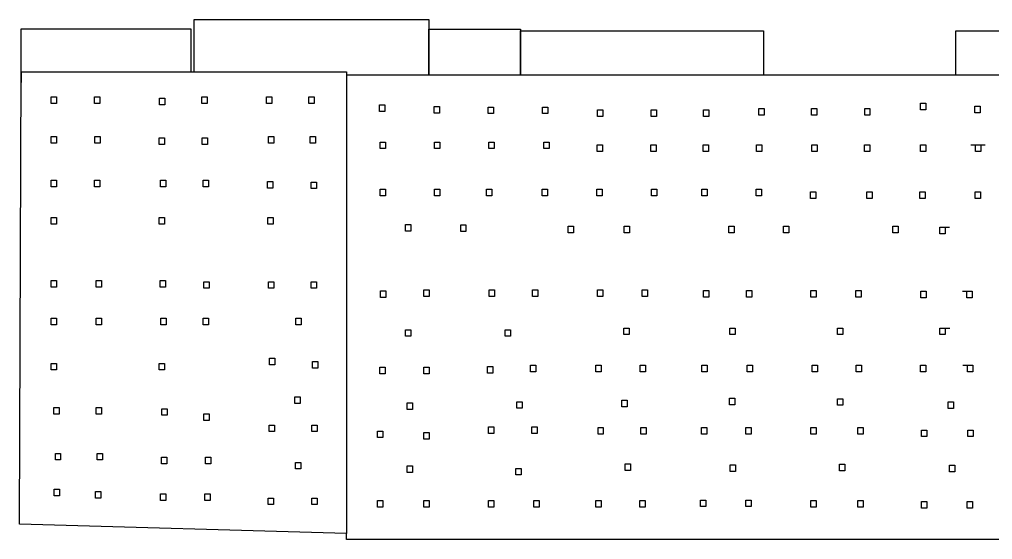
# Model space of a CAD drawing. Header units: inches. Extents: x 40 to 647, y 48 to 167.
# Drawn here: x 40.3 to 259.8, y 49.3 to 166.5 of the extents above; entities that cross this region are included whole.
import ezdxf

# ---------------------------------------------------------------- set-up
doc = ezdxf.new("R2010")
doc.units = ezdxf.units.IN
doc.header["$MEASUREMENT"] = 0

msp = doc.modelspace()

# ---------------------------------------------------------------- linework, layer by layer
for p, q in [((79.66, 154.68), (79.66, 166.51)), ((79.66, 166.51), (132.61, 166.51)), ((132.61, 166.51), (132.61, 154.05)), ((40.66, 154.68), (40.66, 164.41)), ((40.66, 164.41), (78.96, 164.41)), ((78.96, 164.41), (78.96, 154.68)), ((132.61, 154.05), (132.61, 164.31)), ((132.61, 164.31), (153.3, 164.31)), ((153.3, 164.31), (153.3, 154.05)), ((153.3, 154.05), (153.3, 163.97)), ((153.3, 163.97), (208.16, 163.97)), ((208.16, 163.97), (208.16, 154.05)), ((251.54, 154.05), (251.54, 163.95)), ((251.54, 163.95), (378.28, 163.95)), ((40.28, 52.77), (40.66, 154.68)), ((40.66, 154.68), (114.04, 154.68)), ((40.66, 154.68), (40.66, 152.28)), ((40.66, 154.68), (43.06, 154.68)), ((78.96, 154.68), (79.66, 154.68)), ((114.04, 154.68), (114.04, 50.62)), ((114.04, 154.05), (261.46, 154.05)), ((114.04, 154.05), (116.44, 154.05)), ((208.16, 154.05), (251.54, 154.05)), ((47.44, 149.04), (48.64, 149.04)), ((47.44, 147.56), (47.44, 149.04)), ((48.64, 147.56), (47.44, 147.56)), ((48.64, 149.04), (48.64, 148.76)), ((48.64, 148.76), (48.64, 148.76)), ((48.64, 148.76), (48.64, 147.56)), ((57.18, 149.04), (58.38, 149.04)), ((57.18, 147.56), (57.18, 149.04)), ((58.38, 147.56), (57.18, 147.56)), ((58.38, 149.04), (58.38, 148.76)), ((58.38, 148.76), (58.38, 148.76)), ((58.38, 148.76), (58.38, 147.56)), ((71.89, 148.76), (73.09, 148.76)), ((71.89, 147.28), (71.89, 148.76)), ((73.09, 147.28), (71.89, 147.28)), ((73.09, 148.76), (73.09, 148.48)), ((73.09, 148.48), (73.09, 148.48)), ((73.09, 148.48), (73.09, 147.28)), ((81.43, 149.04), (82.63, 149.04)), ((81.43, 147.56), (81.43, 149.04)), ((82.63, 147.56), (81.43, 147.56)), ((82.63, 149.04), (82.63, 148.76)), ((82.63, 148.76), (82.63, 148.76)), ((82.63, 148.76), (82.63, 147.56)), ((96.03, 149.04), (97.23, 149.04)), ((96.03, 147.56), (96.03, 149.04)), ((97.23, 147.56), (96.03, 147.56)), ((97.23, 149.04), (97.23, 148.76)), ((97.23, 148.76), (97.23, 148.76)), ((97.23, 148.76), (97.23, 147.56)), ((105.57, 149.04), (106.77, 149.04)), ((105.57, 147.56), (105.57, 149.04)), ((106.77, 147.56), (105.57, 147.56)), ((106.77, 149.04), (106.77, 148.76)), ((106.77, 148.76), (106.77, 148.76)), ((106.77, 148.76), (106.77, 147.56)), ((121.49, 147.28), (122.69, 147.28)), ((121.49, 145.8), (121.49, 147.28)), ((122.69, 147.28), (122.69, 147)), ((243.53, 147.64), (244.73, 147.64)), ((243.53, 146.16), (243.53, 147.64)), ((244.73, 147.64), (244.73, 147.36)), ((244.73, 147.36), (244.73, 147.36)), ((244.73, 147.36), (244.73, 146.16)), ((122.69, 145.8), (121.49, 145.8)), ((122.69, 147), (122.69, 147)), ((122.69, 147), (122.69, 145.8)), ((133.86, 146.88), (135.06, 146.88)), ((133.86, 145.4), (133.86, 146.88)), ((135.06, 145.4), (133.86, 145.4)), ((135.06, 146.88), (135.06, 146.6)), ((135.06, 146.6), (135.06, 146.6)), ((135.06, 146.6), (135.06, 145.4)), ((146, 146.77), (147.2, 146.77)), ((146, 145.29), (146, 146.77)), ((147.2, 145.29), (146, 145.29)), ((147.2, 146.77), (147.2, 146.49)), ((147.2, 146.49), (147.2, 146.49)), ((147.2, 146.49), (147.2, 145.29)), ((158.27, 146.77), (159.47, 146.77)), ((158.27, 145.29), (158.27, 146.77)), ((159.47, 145.29), (158.27, 145.29)), ((159.47, 146.77), (159.47, 146.49)), ((159.47, 146.49), (159.47, 146.49)), ((159.47, 146.49), (159.47, 145.29)), ((170.65, 146.14), (171.85, 146.14)), ((170.65, 144.66), (170.65, 146.14)), ((171.85, 146.14), (171.85, 145.86)), ((171.85, 145.86), (171.85, 145.86)), ((171.85, 145.86), (171.85, 144.66)), ((182.77, 146.14), (183.97, 146.14)), ((182.77, 144.66), (182.77, 146.14)), ((183.97, 146.14), (183.97, 145.86)), ((183.97, 145.86), (183.97, 145.86)), ((183.97, 145.86), (183.97, 144.66)), ((194.56, 146.14), (195.76, 146.14)), ((194.56, 144.66), (194.56, 146.14)), ((195.76, 146.14), (195.76, 145.86)), ((195.76, 145.86), (195.76, 145.86)), ((195.76, 145.86), (195.76, 144.66)), ((207.05, 146.44), (208.25, 146.44)), ((207.05, 144.96), (207.05, 146.44)), ((208.25, 144.96), (207.05, 144.96)), ((208.25, 146.44), (208.25, 146.16)), ((208.25, 146.16), (208.25, 146.16)), ((208.25, 146.16), (208.25, 144.96)), ((218.97, 146.44), (220.17, 146.44)), ((218.97, 144.96), (218.97, 146.44)), ((220.17, 144.96), (218.97, 144.96)), ((220.17, 146.44), (220.17, 146.16)), ((220.17, 146.16), (220.17, 146.16)), ((220.17, 146.16), (220.17, 144.96)), ((230.95, 146.44), (232.15, 146.44)), ((230.95, 144.96), (230.95, 146.44)), ((232.15, 144.96), (230.95, 144.96)), ((232.15, 146.44), (232.15, 146.16)), ((232.15, 146.16), (232.15, 146.16)), ((232.15, 146.16), (232.15, 144.96)), ((244.73, 146.16), (243.53, 146.16)), ((255.78, 146.97), (256.98, 146.97)), ((255.78, 145.49), (255.78, 146.97)), ((256.98, 145.49), (255.78, 145.49)), ((256.98, 146.97), (256.98, 146.69)), ((256.98, 146.69), (256.98, 146.69)), ((256.98, 146.69), (256.98, 145.49)), ((171.85, 144.66), (170.65, 144.66)), ((183.97, 144.66), (182.77, 144.66)), ((195.76, 144.66), (194.56, 144.66)), ((47.44, 140.1), (48.64, 140.1)), ((47.44, 138.62), (47.44, 140.1)), ((48.64, 138.62), (47.44, 138.62)), ((48.64, 140.1), (48.64, 139.82)), ((48.64, 139.82), (48.64, 139.82)), ((48.64, 139.82), (48.64, 138.62)), ((57.28, 140.1), (58.48, 140.1)), ((57.28, 138.62), (57.28, 140.1)), ((58.48, 138.62), (57.28, 138.62)), ((58.48, 140.1), (58.48, 139.82)), ((58.48, 139.82), (58.48, 139.82)), ((58.48, 139.82), (58.48, 138.62)), ((71.79, 139.82), (72.99, 139.82)), ((71.79, 138.34), (71.79, 139.82)), ((72.99, 138.34), (71.79, 138.34)), ((72.99, 139.82), (72.99, 139.54)), ((72.99, 139.54), (72.99, 139.54)), ((72.99, 139.54), (72.99, 138.34)), ((81.53, 139.82), (82.73, 139.82)), ((81.53, 138.34), (81.53, 139.82)), ((82.73, 138.34), (81.53, 138.34)), ((82.73, 139.82), (82.73, 139.54)), ((82.73, 139.54), (82.73, 139.54)), ((82.73, 139.54), (82.73, 138.34)), ((96.44, 140.1), (97.64, 140.1)), ((96.44, 138.62), (96.44, 140.1)), ((97.64, 138.62), (96.44, 138.62)), ((97.64, 140.1), (97.64, 139.82)), ((97.64, 139.82), (97.64, 139.82)), ((97.64, 139.82), (97.64, 138.62)), ((105.87, 140.1), (107.07, 140.1)), ((105.87, 138.62), (105.87, 140.1)), ((107.07, 138.62), (105.87, 138.62)), ((107.07, 140.1), (107.07, 139.82)), ((107.07, 139.82), (107.07, 139.82)), ((107.07, 139.82), (107.07, 138.62)), ((121.63, 138.88), (122.83, 138.88)), ((121.63, 137.4), (121.63, 138.88)), ((122.83, 138.88), (122.83, 138.6)), ((122.83, 138.6), (122.83, 138.6)), ((122.83, 138.6), (122.83, 137.4)), ((133.92, 138.88), (135.12, 138.88)), ((133.92, 137.4), (133.92, 138.88)), ((135.12, 138.88), (135.12, 138.6)), ((135.12, 138.6), (135.12, 138.6)), ((135.12, 138.6), (135.12, 137.4)), ((146.13, 138.88), (147.33, 138.88)), ((146.13, 137.4), (146.13, 138.88)), ((147.33, 138.88), (147.33, 138.6)), ((147.33, 138.6), (147.33, 138.6)), ((147.33, 138.6), (147.33, 137.4)), ((158.59, 138.88), (159.79, 138.88)), ((158.59, 137.4), (158.59, 138.88)), ((159.79, 138.88), (159.79, 138.6)), ((159.79, 138.6), (159.79, 138.6)), ((159.79, 138.6), (159.79, 137.4)), ((122.83, 137.4), (121.63, 137.4)), ((135.12, 137.4), (133.92, 137.4)), ((147.33, 137.4), (146.13, 137.4)), ((159.79, 137.4), (158.59, 137.4)), ((170.6, 138.24), (171.8, 138.24)), ((170.6, 136.76), (170.6, 138.24)), ((171.8, 136.76), (170.6, 136.76)), ((171.8, 138.24), (171.8, 137.96)), ((171.8, 137.96), (171.8, 137.96)), ((171.8, 137.96), (171.8, 136.76)), ((182.7, 138.24), (183.9, 138.24)), ((182.7, 136.76), (182.7, 138.24)), ((183.9, 136.76), (182.7, 136.76)), ((183.9, 138.24), (183.9, 137.96)), ((183.9, 137.96), (183.9, 137.96)), ((183.9, 137.96), (183.9, 136.76)), ((194.53, 138.24), (195.73, 138.24)), ((194.53, 136.76), (194.53, 138.24)), ((195.73, 136.76), (194.53, 136.76)), ((195.73, 138.24), (195.73, 137.96)), ((195.73, 137.96), (195.73, 137.96)), ((195.73, 137.96), (195.73, 136.76)), ((206.56, 138.24), (207.76, 138.24)), ((206.56, 136.76), (206.56, 138.24)), ((207.76, 136.76), (206.56, 136.76)), ((207.76, 138.24), (207.76, 137.96)), ((207.76, 137.96), (207.76, 137.96)), ((207.76, 137.96), (207.76, 136.76)), ((219.06, 138.24), (220.26, 138.24)), ((219.06, 136.76), (219.06, 138.24)), ((220.26, 136.76), (219.06, 136.76)), ((220.26, 138.24), (220.26, 137.96)), ((220.26, 137.96), (220.26, 137.96)), ((220.26, 137.96), (220.26, 136.76)), ((230.92, 138.24), (232.12, 138.24)), ((230.92, 136.76), (230.92, 138.24)), ((232.12, 136.76), (230.92, 136.76)), ((232.12, 138.24), (232.12, 137.96)), ((232.12, 137.96), (232.12, 137.96)), ((232.12, 137.96), (232.12, 136.76)), ((243.56, 138.24), (244.76, 138.24)), ((243.56, 136.76), (243.56, 138.24)), ((244.76, 136.76), (243.56, 136.76)), ((244.76, 138.24), (244.76, 137.96)), ((244.76, 137.96), (244.76, 137.96)), ((244.76, 137.96), (244.76, 136.76)), ((254.93, 138.24), (255.93, 138.24)), ((255.93, 138.24), (257.13, 138.24)), ((255.93, 136.76), (255.93, 138.24)), ((257.13, 136.76), (255.93, 136.76)), ((257.13, 138.24), (257.13, 137.96)), ((257.13, 138.24), (258.13, 138.24)), ((257.13, 137.96), (257.13, 137.96)), ((257.13, 137.96), (257.13, 136.76)), ((47.44, 130.27), (48.64, 130.27)), ((47.44, 128.79), (47.44, 130.27)), ((48.64, 130.27), (48.64, 129.99)), ((48.64, 129.99), (48.64, 129.99)), ((48.64, 129.99), (48.64, 128.79)), ((57.18, 130.27), (58.38, 130.27)), ((57.18, 128.79), (57.18, 130.27)), ((58.38, 130.27), (58.38, 129.99)), ((58.38, 129.99), (58.38, 129.99)), ((58.38, 129.99), (58.38, 128.79)), ((72.09, 130.27), (73.29, 130.27)), ((72.09, 128.79), (72.09, 130.27)), ((73.29, 130.27), (73.29, 129.99)), ((73.29, 129.99), (73.29, 129.99)), ((73.29, 129.99), (73.29, 128.79)), ((81.73, 130.27), (82.93, 130.27)), ((81.73, 128.79), (81.73, 130.27)), ((82.93, 130.27), (82.93, 129.99)), ((82.93, 129.99), (82.93, 129.99)), ((82.93, 129.99), (82.93, 128.79)), ((96.23, 129.99), (97.43, 129.99)), ((96.23, 128.51), (96.23, 129.99)), ((97.43, 129.99), (97.43, 129.71)), ((97.43, 129.71), (97.43, 129.71)), ((97.43, 129.71), (97.43, 128.51)), ((106.07, 129.87), (107.27, 129.87)), ((106.07, 128.39), (106.07, 129.87)), ((107.27, 129.87), (107.27, 129.59)), ((107.27, 129.59), (107.27, 129.59)), ((107.27, 129.59), (107.27, 128.39)), ((48.64, 128.79), (47.44, 128.79)), ((58.38, 128.79), (57.18, 128.79)), ((73.29, 128.79), (72.09, 128.79)), ((82.93, 128.79), (81.73, 128.79)), ((97.43, 128.51), (96.23, 128.51)), ((107.27, 128.39), (106.07, 128.39)), ((121.66, 128.25), (122.86, 128.25)), ((121.66, 126.77), (121.66, 128.25)), ((122.86, 128.25), (122.86, 127.97)), ((122.86, 127.97), (122.86, 127.97)), ((122.86, 127.97), (122.86, 126.77)), ((133.88, 128.25), (135.08, 128.25)), ((133.88, 126.77), (133.88, 128.25)), ((135.08, 128.25), (135.08, 127.97)), ((135.08, 127.97), (135.08, 127.97)), ((135.08, 127.97), (135.08, 126.77)), ((145.67, 128.25), (146.87, 128.25)), ((145.67, 126.77), (145.67, 128.25)), ((146.87, 128.25), (146.87, 127.97)), ((146.87, 127.97), (146.87, 127.97)), ((146.87, 127.97), (146.87, 126.77)), ((158.23, 128.25), (159.43, 128.25)), ((158.23, 126.77), (158.23, 128.25)), ((159.43, 128.25), (159.43, 127.97)), ((159.43, 127.97), (159.43, 127.97)), ((159.43, 127.97), (159.43, 126.77)), ((170.55, 128.25), (171.75, 128.25)), ((170.55, 126.77), (170.55, 128.25)), ((171.75, 128.25), (171.75, 127.97)), ((171.75, 127.97), (171.75, 127.97)), ((171.75, 127.97), (171.75, 126.77)), ((182.85, 128.25), (184.05, 128.25)), ((182.85, 126.77), (182.85, 128.25)), ((184.05, 128.25), (184.05, 127.97)), ((184.05, 127.97), (184.05, 127.97)), ((184.05, 127.97), (184.05, 126.77)), ((194.23, 128.25), (195.43, 128.25)), ((194.23, 126.77), (194.23, 128.25)), ((195.43, 128.25), (195.43, 127.97)), ((195.43, 127.97), (195.43, 127.97)), ((195.43, 127.97), (195.43, 126.77)), ((206.49, 128.25), (207.69, 128.25)), ((206.49, 126.77), (206.49, 128.25)), ((207.69, 128.25), (207.69, 127.97)), ((207.69, 127.97), (207.69, 127.97)), ((207.69, 127.97), (207.69, 126.77)), ((218.75, 127.67), (219.95, 127.67)), ((218.75, 126.19), (218.75, 127.67)), ((219.95, 127.67), (219.95, 127.39)), ((219.95, 127.39), (219.95, 127.39)), ((219.95, 127.39), (219.95, 126.19)), ((231.44, 127.67), (232.64, 127.67)), ((231.44, 126.19), (231.44, 127.67)), ((232.64, 127.67), (232.64, 127.39)), ((232.64, 127.39), (232.64, 127.39)), ((232.64, 127.39), (232.64, 126.19)), ((243.39, 127.67), (244.59, 127.67)), ((243.39, 126.19), (243.39, 127.67)), ((244.59, 127.67), (244.59, 127.39)), ((244.59, 127.39), (244.59, 127.39)), ((244.59, 127.39), (244.59, 126.19)), ((255.88, 127.67), (257.08, 127.67)), ((255.88, 126.19), (255.88, 127.67)), ((257.08, 127.67), (257.08, 127.39)), ((257.08, 127.39), (257.08, 127.39)), ((257.08, 127.39), (257.08, 126.19)), ((122.86, 126.77), (121.66, 126.77)), ((135.08, 126.77), (133.88, 126.77)), ((146.87, 126.77), (145.67, 126.77)), ((159.43, 126.77), (158.23, 126.77)), ((171.75, 126.77), (170.55, 126.77)), ((184.05, 126.77), (182.85, 126.77)), ((195.43, 126.77), (194.23, 126.77)), ((207.69, 126.77), (206.49, 126.77)), ((219.95, 126.19), (218.75, 126.19)), ((232.64, 126.19), (231.44, 126.19)), ((244.59, 126.19), (243.39, 126.19)), ((257.08, 126.19), (255.88, 126.19)), ((47.44, 121.86), (48.64, 121.86)), ((47.44, 120.38), (47.44, 121.86)), ((48.64, 121.86), (48.64, 121.58)), ((48.64, 121.58), (48.64, 121.58)), ((48.64, 121.58), (48.64, 120.38)), ((71.79, 121.86), (72.99, 121.86)), ((71.79, 120.38), (71.79, 121.86)), ((72.99, 121.86), (72.99, 121.58)), ((72.99, 121.58), (72.99, 121.58)), ((72.99, 121.58), (72.99, 120.38)), ((96.34, 121.86), (97.54, 121.86)), ((96.34, 120.38), (96.34, 121.86)), ((97.54, 121.86), (97.54, 121.58)), ((97.54, 121.58), (97.54, 121.58)), ((97.54, 121.58), (97.54, 120.38)), ((48.64, 120.38), (47.44, 120.38)), ((72.99, 120.38), (71.79, 120.38)), ((97.54, 120.38), (96.34, 120.38)), ((127.34, 120.29), (128.54, 120.29)), ((127.34, 118.81), (127.34, 120.29)), ((128.54, 118.81), (127.34, 118.81)), ((128.54, 120.29), (128.54, 120.01)), ((128.54, 120.01), (128.54, 120.01)), ((128.54, 120.01), (128.54, 118.81)), ((139.81, 120.23), (141.01, 120.23)), ((139.81, 118.75), (139.81, 120.23)), ((141.01, 118.75), (139.81, 118.75)), ((141.01, 120.23), (141.01, 119.95)), ((141.01, 119.95), (141.01, 119.95)), ((141.01, 119.95), (141.01, 118.75)), ((164.04, 119.9), (165.24, 119.9)), ((164.04, 118.42), (164.04, 119.9)), ((165.24, 119.9), (165.24, 119.62)), ((165.24, 119.62), (165.24, 119.62)), ((165.24, 119.62), (165.24, 118.42)), ((176.68, 119.9), (177.88, 119.9)), ((176.68, 118.42), (176.68, 119.9)), ((177.88, 119.9), (177.88, 119.62)), ((177.88, 119.62), (177.88, 119.62)), ((177.88, 119.62), (177.88, 118.42)), ((200.3, 119.9), (201.5, 119.9)), ((200.3, 118.42), (200.3, 119.9)), ((201.5, 119.9), (201.5, 119.62)), ((201.5, 119.62), (201.5, 119.62)), ((201.5, 119.62), (201.5, 118.42)), ((212.64, 119.9), (213.84, 119.9)), ((212.64, 118.42), (212.64, 119.9)), ((213.84, 119.9), (213.84, 119.62)), ((213.84, 119.62), (213.84, 119.62)), ((213.84, 119.62), (213.84, 118.42)), ((237.27, 119.9), (238.47, 119.9)), ((237.27, 118.42), (237.27, 119.9)), ((238.47, 119.9), (238.47, 119.62)), ((238.47, 119.62), (238.47, 119.62)), ((238.47, 119.62), (238.47, 118.42)), ((247.87, 119.69), (249.07, 119.69)), ((247.87, 118.21), (247.87, 119.69)), ((249.07, 119.69), (249.07, 119.41)), ((249.07, 119.69), (250.07, 119.69)), ((249.07, 119.41), (249.07, 119.41)), ((249.07, 119.41), (249.07, 118.21)), ((165.24, 118.42), (164.04, 118.42)), ((177.88, 118.42), (176.68, 118.42)), ((201.5, 118.42), (200.3, 118.42)), ((213.84, 118.42), (212.64, 118.42)), ((238.47, 118.42), (237.27, 118.42)), ((249.07, 118.21), (247.87, 118.21)), ((47.44, 107.66), (48.64, 107.66)), ((47.44, 106.18), (47.44, 107.66)), ((48.64, 107.66), (48.64, 107.38)), ((57.58, 107.66), (58.78, 107.66)), ((57.58, 106.18), (57.58, 107.66)), ((58.78, 107.66), (58.78, 107.38)), ((72.03, 107.66), (73.23, 107.66)), ((72.03, 106.18), (72.03, 107.66)), ((73.23, 107.66), (73.23, 107.38)), ((48.64, 106.18), (47.44, 106.18)), ((48.64, 107.38), (48.64, 107.38)), ((48.64, 107.38), (48.64, 106.18)), ((58.78, 106.18), (57.58, 106.18)), ((58.78, 107.38), (58.78, 107.38)), ((58.78, 107.38), (58.78, 106.18)), ((73.23, 106.18), (72.03, 106.18)), ((73.23, 107.38), (73.23, 107.38)), ((73.23, 107.38), (73.23, 106.18)), ((81.87, 107.4), (83.07, 107.4)), ((81.87, 105.92), (81.87, 107.4)), ((83.07, 105.92), (81.87, 105.92)), ((83.07, 107.4), (83.07, 107.12)), ((83.07, 107.12), (83.07, 107.12)), ((83.07, 107.12), (83.07, 105.92)), ((96.48, 107.4), (97.68, 107.4)), ((96.48, 105.92), (96.48, 107.4)), ((97.68, 105.92), (96.48, 105.92)), ((97.68, 107.4), (97.68, 107.12)), ((97.68, 107.12), (97.68, 107.12)), ((97.68, 107.12), (97.68, 105.92)), ((106.07, 107.4), (107.27, 107.4)), ((106.07, 105.92), (106.07, 107.4)), ((107.27, 105.92), (106.07, 105.92)), ((107.27, 107.4), (107.27, 107.12)), ((107.27, 107.12), (107.27, 107.12)), ((107.27, 107.12), (107.27, 105.92)), ((131.52, 105.57), (132.72, 105.57)), ((131.52, 104.09), (131.52, 105.57)), ((132.72, 105.57), (132.72, 105.29)), ((146.21, 105.57), (147.41, 105.57)), ((146.21, 104.09), (146.21, 105.57)), ((147.41, 105.57), (147.41, 105.29)), ((156.04, 105.57), (157.24, 105.57)), ((156.04, 104.09), (156.04, 105.57)), ((157.24, 105.57), (157.24, 105.29)), ((170.69, 105.57), (171.89, 105.57)), ((170.69, 104.09), (170.69, 105.57)), ((171.89, 105.57), (171.89, 105.29)), ((180.74, 105.57), (181.94, 105.57)), ((180.74, 104.09), (180.74, 105.57)), ((181.94, 105.57), (181.94, 105.29)), ((194.56, 105.42), (195.76, 105.42)), ((194.56, 103.94), (194.56, 105.42)), ((195.76, 105.42), (195.76, 105.14)), ((204.31, 105.42), (205.51, 105.42)), ((204.31, 103.94), (204.31, 105.42)), ((205.51, 105.42), (205.51, 105.14)), ((218.79, 105.42), (219.99, 105.42)), ((218.79, 103.94), (218.79, 105.42)), ((219.99, 105.42), (219.99, 105.14)), ((228.95, 105.42), (230.15, 105.42)), ((228.95, 103.94), (228.95, 105.42)), ((230.15, 105.42), (230.15, 105.14)), ((121.74, 105.34), (122.94, 105.34)), ((121.74, 103.86), (121.74, 105.34)), ((122.94, 103.86), (121.74, 103.86)), ((122.94, 105.34), (122.94, 105.06)), ((122.94, 105.06), (122.94, 105.06)), ((122.94, 105.06), (122.94, 103.86)), ((132.72, 104.09), (131.52, 104.09)), ((132.72, 105.29), (132.72, 105.29)), ((132.72, 105.29), (132.72, 104.09)), ((147.41, 104.09), (146.21, 104.09)), ((147.41, 105.29), (147.41, 105.29)), ((147.41, 105.29), (147.41, 104.09)), ((157.24, 104.09), (156.04, 104.09)), ((157.24, 105.29), (157.24, 105.29)), ((157.24, 105.29), (157.24, 104.09)), ((171.89, 104.09), (170.69, 104.09)), ((171.89, 105.29), (171.89, 105.29)), ((171.89, 105.29), (171.89, 104.09)), ((181.94, 104.09), (180.74, 104.09)), ((181.94, 105.29), (181.94, 105.29)), ((181.94, 105.29), (181.94, 104.09)), ((195.76, 103.94), (194.56, 103.94)), ((195.76, 105.14), (195.76, 105.14)), ((195.76, 105.14), (195.76, 103.94)), ((205.51, 103.94), (204.31, 103.94)), ((205.51, 105.14), (205.51, 105.14)), ((205.51, 105.14), (205.51, 103.94)), ((219.99, 103.94), (218.79, 103.94)), ((219.99, 105.14), (219.99, 105.14)), ((219.99, 105.14), (219.99, 103.94)), ((230.15, 103.94), (228.95, 103.94)), ((230.15, 105.14), (230.15, 105.14)), ((230.15, 105.14), (230.15, 103.94)), ((243.62, 105.24), (244.82, 105.24)), ((243.62, 103.76), (243.62, 105.24)), ((244.82, 103.76), (243.62, 103.76)), ((244.82, 105.24), (244.82, 104.96)), ((244.82, 104.96), (244.82, 104.96)), ((244.82, 104.96), (244.82, 103.76)), ((252.99, 105.24), (253.99, 105.24)), ((253.99, 105.24), (255.19, 105.24)), ((253.99, 103.76), (253.99, 105.24)), ((255.19, 103.76), (253.99, 103.76)), ((255.19, 105.24), (255.19, 104.96)), ((255.19, 104.96), (255.19, 104.96)), ((255.19, 104.96), (255.19, 103.76)), ((47.44, 99.17), (48.64, 99.17)), ((47.44, 97.69), (47.44, 99.17)), ((48.64, 99.17), (48.64, 98.89)), ((48.64, 98.89), (48.64, 98.89)), ((48.64, 98.89), (48.64, 97.69)), ((57.6, 99.17), (58.8, 99.17)), ((57.6, 97.69), (57.6, 99.17)), ((58.8, 99.17), (58.8, 98.89)), ((58.8, 98.89), (58.8, 98.89)), ((58.8, 98.89), (58.8, 97.69)), ((72.18, 99.17), (73.38, 99.17)), ((72.18, 97.69), (72.18, 99.17)), ((73.38, 99.17), (73.38, 98.89)), ((73.38, 98.89), (73.38, 98.89)), ((73.38, 98.89), (73.38, 97.69)), ((81.71, 99.17), (82.91, 99.17)), ((81.71, 97.69), (81.71, 99.17)), ((82.91, 99.17), (82.91, 98.89)), ((82.91, 98.89), (82.91, 98.89)), ((82.91, 98.89), (82.91, 97.69)), ((102.61, 99.17), (103.81, 99.17)), ((102.61, 97.69), (102.61, 99.17)), ((103.81, 99.17), (103.81, 98.89)), ((103.81, 98.89), (103.81, 98.89)), ((103.81, 98.89), (103.81, 97.69)), ((48.64, 97.69), (47.44, 97.69)), ((58.8, 97.69), (57.6, 97.69)), ((73.38, 97.69), (72.18, 97.69)), ((82.91, 97.69), (81.71, 97.69)), ((103.81, 97.69), (102.61, 97.69)), ((176.61, 96.94), (177.81, 96.94)), ((176.61, 95.46), (176.61, 96.94)), ((177.81, 96.94), (177.81, 96.66)), ((177.81, 96.66), (177.81, 96.66)), ((177.81, 96.66), (177.81, 95.46)), ((200.52, 96.94), (201.72, 96.94)), ((200.52, 95.46), (200.52, 96.94)), ((201.72, 96.94), (201.72, 96.66)), ((201.72, 96.66), (201.72, 96.66)), ((201.72, 96.66), (201.72, 95.46)), ((224.83, 96.94), (226.03, 96.94)), ((224.83, 95.46), (224.83, 96.94)), ((226.03, 96.94), (226.03, 96.66)), ((226.03, 96.66), (226.03, 96.66)), ((226.03, 96.66), (226.03, 95.46)), ((247.94, 96.94), (249.14, 96.94)), ((247.94, 95.46), (247.94, 96.94)), ((249.14, 96.94), (249.14, 96.66)), ((249.14, 96.94), (250.14, 96.94)), ((249.14, 96.66), (249.14, 95.46)), ((127.4, 96.58), (128.6, 96.58)), ((127.4, 95.1), (127.4, 96.58)), ((128.6, 95.1), (127.4, 95.1)), ((128.6, 96.58), (128.6, 96.3)), ((128.6, 96.3), (128.6, 96.3)), ((128.6, 96.3), (128.6, 95.1)), ((149.88, 96.58), (151.08, 96.58)), ((149.88, 95.1), (149.88, 96.58)), ((151.08, 95.1), (149.88, 95.1)), ((151.08, 96.58), (151.08, 96.3)), ((151.08, 96.3), (151.08, 96.3)), ((151.08, 96.3), (151.08, 95.1)), ((177.81, 95.46), (176.61, 95.46)), ((201.72, 95.46), (200.52, 95.46)), ((226.03, 95.46), (224.83, 95.46)), ((249.14, 95.46), (247.94, 95.46)), ((96.67, 90.13), (97.87, 90.13)), ((96.67, 88.65), (96.67, 90.13)), ((97.87, 90.13), (97.87, 89.85)), ((47.44, 88.98), (48.64, 88.98)), ((47.44, 87.5), (47.44, 88.98)), ((47.44, 88.98), (48.64, 88.98)), ((47.44, 87.5), (47.44, 88.98)), ((48.64, 88.98), (48.64, 88.7)), ((48.64, 88.98), (48.64, 88.7)), ((48.64, 88.7), (48.64, 88.7)), ((48.64, 88.7), (48.64, 87.5)), ((48.64, 88.7), (48.64, 88.7)), ((48.64, 88.7), (48.64, 87.5)), ((71.79, 88.98), (72.99, 88.98)), ((71.79, 87.5), (71.79, 88.98)), ((72.99, 88.98), (72.99, 88.7)), ((72.99, 88.7), (72.99, 88.7)), ((72.99, 88.7), (72.99, 87.5)), ((97.87, 88.65), (96.67, 88.65)), ((97.87, 89.85), (97.87, 89.85)), ((97.87, 89.85), (97.87, 88.65)), ((106.36, 89.39), (107.56, 89.39)), ((106.36, 87.91), (106.36, 89.39)), ((107.56, 87.91), (106.36, 87.91)), ((107.56, 89.39), (107.56, 89.11)), ((107.56, 89.11), (107.56, 89.11)), ((107.56, 89.11), (107.56, 87.91)), ((121.6, 88.1), (122.8, 88.1)), ((121.6, 86.62), (121.6, 88.1)), ((122.8, 88.1), (122.8, 87.82)), ((122.8, 87.82), (122.8, 87.82)), ((122.8, 87.82), (122.8, 86.62)), ((131.5, 88.1), (132.7, 88.1)), ((131.5, 86.62), (131.5, 88.1)), ((132.7, 88.1), (132.7, 87.82)), ((132.7, 87.82), (132.7, 87.82)), ((132.7, 87.82), (132.7, 86.62)), ((145.89, 88.27), (147.09, 88.27)), ((145.89, 86.79), (145.89, 88.27)), ((147.09, 88.27), (147.09, 87.99)), ((147.09, 87.99), (147.09, 87.99)), ((147.09, 87.99), (147.09, 86.79)), ((155.58, 88.58), (156.78, 88.58)), ((155.58, 87.1), (155.58, 88.58)), ((156.78, 88.58), (156.78, 88.3)), ((156.78, 88.3), (156.78, 88.3)), ((156.78, 88.3), (156.78, 87.1)), ((170.32, 88.58), (171.52, 88.58)), ((170.32, 87.1), (170.32, 88.58)), ((171.52, 88.58), (171.52, 88.3)), ((171.52, 88.3), (171.52, 88.3)), ((171.52, 88.3), (171.52, 87.1)), ((180.3, 88.58), (181.5, 88.58)), ((180.3, 87.1), (180.3, 88.58)), ((181.5, 88.58), (181.5, 88.3)), ((181.5, 88.3), (181.5, 88.3)), ((181.5, 88.3), (181.5, 87.1)), ((194.25, 88.58), (195.45, 88.58)), ((194.25, 87.1), (194.25, 88.58)), ((195.45, 88.58), (195.45, 88.3)), ((195.45, 88.3), (195.45, 88.3)), ((195.45, 88.3), (195.45, 87.1)), ((204.47, 88.58), (205.67, 88.58)), ((204.47, 87.1), (204.47, 88.58)), ((205.67, 88.58), (205.67, 88.3)), ((205.67, 88.3), (205.67, 88.3)), ((205.67, 88.3), (205.67, 87.1)), ((219.13, 88.58), (220.33, 88.58)), ((219.13, 87.1), (219.13, 88.58)), ((220.33, 88.58), (220.33, 88.3)), ((220.33, 88.3), (220.33, 88.3)), ((220.33, 88.3), (220.33, 87.1)), ((229.06, 88.58), (230.26, 88.58)), ((229.06, 87.1), (229.06, 88.58)), ((230.26, 88.58), (230.26, 88.3)), ((230.26, 88.3), (230.26, 88.3)), ((230.26, 88.3), (230.26, 87.1)), ((243.58, 88.58), (244.78, 88.58)), ((243.58, 87.1), (243.58, 88.58)), ((244.78, 88.58), (244.78, 88.3)), ((244.78, 88.3), (244.78, 88.3)), ((244.78, 88.3), (244.78, 87.1)), ((253.13, 88.58), (254.13, 88.58)), ((254.13, 88.58), (255.33, 88.58)), ((254.13, 87.1), (254.13, 88.58)), ((255.33, 88.58), (255.33, 88.3)), ((255.33, 88.3), (255.33, 88.3)), ((255.33, 88.3), (255.33, 87.1)), ((48.64, 87.5), (47.44, 87.5)), ((48.64, 87.5), (47.44, 87.5)), ((72.99, 87.5), (71.79, 87.5)), ((122.8, 86.62), (121.6, 86.62)), ((132.7, 86.62), (131.5, 86.62)), ((147.09, 86.79), (145.89, 86.79)), ((156.78, 87.1), (155.58, 87.1)), ((171.52, 87.1), (170.32, 87.1)), ((181.5, 87.1), (180.3, 87.1)), ((195.45, 87.1), (194.25, 87.1)), ((205.67, 87.1), (204.47, 87.1)), ((220.33, 87.1), (219.13, 87.1)), ((230.26, 87.1), (229.06, 87.1)), ((244.78, 87.1), (243.58, 87.1)), ((255.33, 87.1), (254.13, 87.1)), ((102.42, 81.41), (103.62, 81.41)), ((102.42, 79.93), (102.42, 81.41)), ((103.62, 81.41), (103.62, 81.13)), ((103.62, 79.93), (102.42, 79.93)), ((103.62, 81.13), (103.62, 81.13)), ((103.62, 81.13), (103.62, 79.93)), ((127.77, 80.1), (128.97, 80.1)), ((127.77, 78.62), (127.77, 80.1)), ((128.97, 80.1), (128.97, 79.82)), ((128.97, 79.82), (128.97, 79.82)), ((128.97, 79.82), (128.97, 78.62)), ((152.47, 80.33), (153.67, 80.33)), ((152.47, 78.85), (152.47, 80.33)), ((153.67, 80.33), (153.67, 80.05)), ((153.67, 80.05), (153.67, 80.05)), ((153.67, 80.05), (153.67, 78.85)), ((176.14, 80.67), (177.34, 80.67)), ((176.14, 79.19), (176.14, 80.67)), ((177.34, 79.19), (176.14, 79.19)), ((177.34, 80.67), (177.34, 80.39)), ((177.34, 80.39), (177.34, 80.39)), ((177.34, 80.39), (177.34, 79.19)), ((200.49, 81.12), (201.69, 81.12)), ((200.49, 79.64), (200.49, 81.12)), ((201.69, 79.64), (200.49, 79.64)), ((201.69, 81.12), (201.69, 80.84)), ((201.69, 80.84), (201.69, 80.84)), ((201.69, 80.84), (201.69, 79.64)), ((224.84, 81.01), (226.04, 81.01)), ((224.84, 79.53), (224.84, 81.01)), ((226.04, 79.53), (224.84, 79.53)), ((226.04, 81.01), (226.04, 80.73)), ((226.04, 80.73), (226.04, 80.73)), ((226.04, 80.73), (226.04, 79.53)), ((249.81, 80.29), (251.01, 80.29)), ((249.81, 78.81), (249.81, 80.29)), ((251.01, 80.29), (251.01, 80.01)), ((251.01, 80.01), (251.01, 80.01)), ((251.01, 80.01), (251.01, 78.81)), ((48.03, 79.03), (49.23, 79.03)), ((48.03, 77.55), (48.03, 79.03)), ((49.23, 77.55), (48.03, 77.55)), ((49.23, 79.03), (49.23, 78.75)), ((49.23, 78.75), (49.23, 78.75)), ((49.23, 78.75), (49.23, 77.55)), ((57.59, 79.03), (58.79, 79.03)), ((57.59, 77.55), (57.59, 79.03)), ((58.79, 77.55), (57.59, 77.55)), ((58.79, 79.03), (58.79, 78.75)), ((58.79, 78.75), (58.79, 78.75)), ((58.79, 78.75), (58.79, 77.55)), ((72.36, 78.75), (73.56, 78.75)), ((72.36, 77.27), (72.36, 78.75)), ((73.56, 77.27), (72.36, 77.27)), ((73.56, 78.75), (73.56, 78.47)), ((73.56, 78.47), (73.56, 78.47)), ((73.56, 78.47), (73.56, 77.27)), ((81.87, 77.62), (83.07, 77.62)), ((81.87, 76.14), (81.87, 77.62)), ((83.07, 77.62), (83.07, 77.34)), ((83.07, 77.34), (83.07, 77.34)), ((83.07, 77.34), (83.07, 76.14)), ((128.97, 78.62), (127.77, 78.62)), ((153.67, 78.85), (152.47, 78.85)), ((251.01, 78.81), (249.81, 78.81)), ((83.07, 76.14), (81.87, 76.14)), ((96.58, 75.07), (97.78, 75.07)), ((96.58, 73.59), (96.58, 75.07)), ((97.78, 75.07), (97.78, 74.79)), ((97.78, 74.79), (97.78, 74.79)), ((97.78, 74.79), (97.78, 73.59)), ((106.26, 75.07), (107.46, 75.07)), ((106.26, 73.59), (106.26, 75.07)), ((107.46, 75.07), (107.46, 74.79)), ((107.46, 74.79), (107.46, 74.79)), ((107.46, 74.79), (107.46, 73.59)), ((146.09, 74.64), (147.29, 74.64)), ((146.09, 73.16), (146.09, 74.64)), ((147.29, 74.64), (147.29, 74.36)), ((155.88, 74.64), (157.08, 74.64)), ((155.88, 73.16), (155.88, 74.64)), ((157.08, 74.64), (157.08, 74.36)), ((97.78, 73.59), (96.58, 73.59)), ((107.46, 73.59), (106.26, 73.59)), ((121.06, 73.73), (122.26, 73.73)), ((121.06, 72.25), (121.06, 73.73)), ((122.26, 73.73), (122.26, 73.45)), ((122.26, 73.45), (122.26, 73.45)), ((122.26, 73.45), (122.26, 72.25)), ((131.53, 73.39), (132.73, 73.39)), ((131.53, 71.91), (131.53, 73.39)), ((132.73, 73.39), (132.73, 73.11)), ((132.73, 73.11), (132.73, 73.11)), ((132.73, 73.11), (132.73, 71.91)), ((147.29, 73.16), (146.09, 73.16)), ((147.29, 74.36), (147.29, 74.36)), ((147.29, 74.36), (147.29, 73.16)), ((157.08, 73.16), (155.88, 73.16)), ((157.08, 74.36), (157.08, 74.36)), ((157.08, 74.36), (157.08, 73.16)), ((170.79, 74.53), (171.99, 74.53)), ((170.79, 73.05), (170.79, 74.53)), ((171.99, 73.05), (170.79, 73.05)), ((171.99, 74.53), (171.99, 74.25)), ((171.99, 74.25), (171.99, 74.25)), ((171.99, 74.25), (171.99, 73.05)), ((180.46, 74.53), (181.66, 74.53)), ((180.46, 73.05), (180.46, 74.53)), ((181.66, 73.05), (180.46, 73.05)), ((181.66, 74.53), (181.66, 74.25)), ((181.66, 74.25), (181.66, 74.25)), ((181.66, 74.25), (181.66, 73.05)), ((194.11, 74.53), (195.31, 74.53)), ((194.11, 73.05), (194.11, 74.53)), ((195.31, 73.05), (194.11, 73.05)), ((195.31, 74.53), (195.31, 74.25)), ((195.31, 74.25), (195.31, 74.25)), ((195.31, 74.25), (195.31, 73.05)), ((204.13, 74.53), (205.33, 74.53)), ((204.13, 73.05), (204.13, 74.53)), ((205.33, 73.05), (204.13, 73.05)), ((205.33, 74.53), (205.33, 74.25)), ((205.33, 74.25), (205.33, 74.25)), ((205.33, 74.25), (205.33, 73.05)), ((218.81, 74.53), (220.01, 74.53)), ((218.81, 73.05), (218.81, 74.53)), ((220.01, 73.05), (218.81, 73.05)), ((220.01, 74.53), (220.01, 74.25)), ((220.01, 74.25), (220.01, 74.25)), ((220.01, 74.25), (220.01, 73.05)), ((229.39, 74.53), (230.59, 74.53)), ((229.39, 73.05), (229.39, 74.53)), ((230.59, 73.05), (229.39, 73.05)), ((230.59, 74.53), (230.59, 74.25)), ((230.59, 74.25), (230.59, 74.25)), ((230.59, 74.25), (230.59, 73.05)), ((243.76, 73.96), (244.96, 73.96)), ((243.76, 72.48), (243.76, 73.96)), ((244.96, 72.48), (243.76, 72.48)), ((244.96, 73.96), (244.96, 73.68)), ((244.96, 73.68), (244.96, 73.68)), ((244.96, 73.68), (244.96, 72.48)), ((254.22, 73.96), (255.42, 73.96)), ((254.22, 72.48), (254.22, 73.96)), ((255.42, 72.48), (254.22, 72.48)), ((255.42, 73.96), (255.42, 73.68)), ((255.42, 73.68), (255.42, 73.68)), ((255.42, 73.68), (255.42, 72.48)), ((122.26, 72.25), (121.06, 72.25)), ((132.73, 71.91), (131.53, 71.91)), ((48.37, 68.68), (49.57, 68.68)), ((48.37, 67.2), (48.37, 68.68)), ((49.57, 68.68), (49.57, 68.4)), ((49.57, 68.4), (49.57, 68.4)), ((49.57, 68.4), (49.57, 67.2)), ((57.8, 68.68), (59, 68.68)), ((57.8, 67.2), (57.8, 68.68)), ((59, 68.68), (59, 68.4)), ((59, 68.4), (59, 68.4)), ((59, 68.4), (59, 67.2)), ((49.57, 67.2), (48.37, 67.2)), ((59, 67.2), (57.8, 67.2)), ((72.33, 67.81), (73.53, 67.81)), ((72.33, 66.33), (72.33, 67.81)), ((73.53, 66.33), (72.33, 66.33)), ((73.53, 67.81), (73.53, 67.53)), ((73.53, 67.53), (73.53, 67.53)), ((73.53, 67.53), (73.53, 66.33)), ((82.26, 67.81), (83.46, 67.81)), ((82.26, 66.33), (82.26, 67.81)), ((83.46, 66.33), (82.26, 66.33)), ((83.46, 67.81), (83.46, 67.53)), ((83.46, 67.53), (83.46, 67.53)), ((83.46, 67.53), (83.46, 66.33)), ((102.53, 66.65), (103.73, 66.65)), ((102.53, 65.17), (102.53, 66.65)), ((103.73, 66.65), (103.73, 66.37)), ((103.73, 66.37), (103.73, 66.37)), ((103.73, 66.37), (103.73, 65.17)), ((127.77, 65.87), (128.97, 65.87)), ((127.77, 64.39), (127.77, 65.87)), ((128.97, 65.87), (128.97, 65.59)), ((176.93, 66.34), (178.13, 66.34)), ((176.93, 64.86), (176.93, 66.34)), ((178.13, 66.34), (178.13, 66.06)), ((178.13, 66.06), (178.13, 66.06)), ((178.13, 66.06), (178.13, 64.86)), ((200.6, 66.12), (201.8, 66.12)), ((200.6, 64.64), (200.6, 66.12)), ((201.8, 66.12), (201.8, 65.84)), ((225.3, 66.23), (226.5, 66.23)), ((225.3, 64.75), (225.3, 66.23)), ((226.5, 66.23), (226.5, 65.95)), ((226.5, 65.95), (226.5, 65.95)), ((226.5, 65.95), (226.5, 64.75)), ((250.09, 66), (251.29, 66)), ((250.09, 64.52), (250.09, 66)), ((251.29, 66), (251.29, 65.72)), ((103.73, 65.17), (102.53, 65.17)), ((128.97, 64.39), (127.77, 64.39)), ((128.97, 65.59), (128.97, 65.59)), ((128.97, 65.59), (128.97, 64.39)), ((152.24, 65.32), (153.44, 65.32)), ((152.24, 63.84), (152.24, 65.32)), ((153.44, 63.84), (152.24, 63.84)), ((153.44, 65.32), (153.44, 65.04)), ((153.44, 65.04), (153.44, 65.04)), ((153.44, 65.04), (153.44, 63.84)), ((178.13, 64.86), (176.93, 64.86)), ((201.8, 64.64), (200.6, 64.64)), ((201.8, 65.84), (201.8, 65.84)), ((201.8, 65.84), (201.8, 64.64)), ((226.5, 64.75), (225.3, 64.75)), ((251.29, 64.52), (250.09, 64.52)), ((251.29, 65.72), (251.29, 65.72)), ((251.29, 65.72), (251.29, 64.52)), ((48.12, 60.63), (49.32, 60.63)), ((48.12, 59.15), (48.12, 60.63)), ((49.32, 60.63), (49.32, 60.35)), ((49.32, 60.35), (49.32, 60.35)), ((49.32, 60.35), (49.32, 59.15)), ((57.46, 60.09), (58.66, 60.09)), ((57.46, 58.61), (57.46, 60.09)), ((58.66, 60.09), (58.66, 59.81)), ((58.66, 59.81), (58.66, 59.81)), ((58.66, 59.81), (58.66, 58.61)), ((72.08, 59.54), (73.28, 59.54)), ((72.08, 58.06), (72.08, 59.54)), ((73.28, 59.54), (73.28, 59.26)), ((82.08, 59.54), (83.28, 59.54)), ((82.08, 58.06), (82.08, 59.54)), ((83.28, 59.54), (83.28, 59.26)), ((49.32, 59.15), (48.12, 59.15)), ((58.66, 58.61), (57.46, 58.61)), ((73.28, 58.06), (72.08, 58.06)), ((73.28, 59.26), (73.28, 59.26)), ((73.28, 59.26), (73.28, 58.06)), ((83.28, 58.06), (82.08, 58.06)), ((83.28, 59.26), (83.28, 59.26)), ((83.28, 59.26), (83.28, 58.06)), ((96.4, 58.62), (97.6, 58.62)), ((96.4, 57.14), (96.4, 58.62)), ((97.6, 57.14), (96.4, 57.14)), ((97.6, 58.62), (97.6, 58.34)), ((97.6, 58.34), (97.6, 58.34)), ((97.6, 58.34), (97.6, 57.14)), ((106.24, 58.62), (107.44, 58.62)), ((106.24, 57.14), (106.24, 58.62)), ((107.44, 57.14), (106.24, 57.14)), ((107.44, 58.62), (107.44, 58.34)), ((107.44, 58.34), (107.44, 58.34)), ((107.44, 58.34), (107.44, 57.14)), ((121.06, 58.04), (122.26, 58.04)), ((121.06, 56.56), (121.06, 58.04)), ((122.26, 58.04), (122.26, 57.76)), ((122.26, 57.76), (122.26, 57.76)), ((122.26, 57.76), (122.26, 56.56)), ((131.53, 58.04), (132.73, 58.04)), ((131.53, 56.56), (131.53, 58.04)), ((132.73, 58.04), (132.73, 57.76)), ((132.73, 57.76), (132.73, 57.76)), ((132.73, 57.76), (132.73, 56.56)), ((146.09, 58.04), (147.29, 58.04)), ((146.09, 56.56), (146.09, 58.04)), ((147.29, 58.04), (147.29, 57.76)), ((147.29, 57.76), (147.29, 57.76)), ((147.29, 57.76), (147.29, 56.56)), ((156.33, 58.04), (157.53, 58.04)), ((156.33, 56.56), (156.33, 58.04)), ((157.53, 58.04), (157.53, 57.76)), ((157.53, 57.76), (157.53, 57.76)), ((157.53, 57.76), (157.53, 56.56)), ((170.33, 58.04), (171.53, 58.04)), ((170.33, 56.56), (170.33, 58.04)), ((171.53, 58.04), (171.53, 57.76)), ((171.53, 57.76), (171.53, 57.76)), ((171.53, 57.76), (171.53, 56.56)), ((180.23, 58.04), (181.43, 58.04)), ((180.23, 56.56), (180.23, 58.04)), ((181.43, 58.04), (181.43, 57.76)), ((181.43, 57.76), (181.43, 57.76)), ((181.43, 57.76), (181.43, 56.56)), ((193.89, 58.16), (195.09, 58.16)), ((193.89, 56.68), (193.89, 58.16)), ((195.09, 58.16), (195.09, 57.88)), ((195.09, 57.88), (195.09, 57.88)), ((195.09, 57.88), (195.09, 56.68)), ((204.13, 58.16), (205.33, 58.16)), ((204.13, 56.68), (204.13, 58.16)), ((205.33, 58.16), (205.33, 57.88)), ((205.33, 57.88), (205.33, 57.88)), ((205.33, 57.88), (205.33, 56.68)), ((218.81, 58.04), (220.01, 58.04)), ((218.81, 56.56), (218.81, 58.04)), ((220.01, 58.04), (220.01, 57.76)), ((220.01, 57.76), (220.01, 57.76)), ((220.01, 57.76), (220.01, 56.56)), ((229.39, 58.04), (230.59, 58.04)), ((229.39, 56.56), (229.39, 58.04)), ((230.59, 58.04), (230.59, 57.76)), ((230.59, 57.76), (230.59, 57.76)), ((230.59, 57.76), (230.59, 56.56)), ((243.76, 57.83), (244.96, 57.83)), ((243.76, 56.35), (243.76, 57.83)), ((244.96, 57.83), (244.96, 57.55)), ((244.96, 57.55), (244.96, 57.55)), ((244.96, 57.55), (244.96, 56.35)), ((254.07, 57.83), (255.27, 57.83)), ((254.07, 56.35), (254.07, 57.83)), ((255.27, 57.83), (255.27, 57.55)), ((255.27, 57.55), (255.27, 57.55)), ((255.27, 57.55), (255.27, 56.35)), ((122.26, 56.56), (121.06, 56.56)), ((132.73, 56.56), (131.53, 56.56)), ((147.29, 56.56), (146.09, 56.56)), ((157.53, 56.56), (156.33, 56.56)), ((171.53, 56.56), (170.33, 56.56)), ((181.43, 56.56), (180.23, 56.56)), ((195.09, 56.68), (193.89, 56.68)), ((205.33, 56.68), (204.13, 56.68)), ((220.01, 56.56), (218.81, 56.56)), ((230.59, 56.56), (229.39, 56.56)), ((244.96, 56.35), (243.76, 56.35)), ((255.27, 56.35), (254.07, 56.35)), ((114.04, 50.62), (40.28, 52.77)), ((114.04, 49.27), (114.04, 50.62)), ((261.46, 49.27), (114.04, 49.27))]:
    msp.add_line(p, q)

doc.saveas('drawing.dxf')
